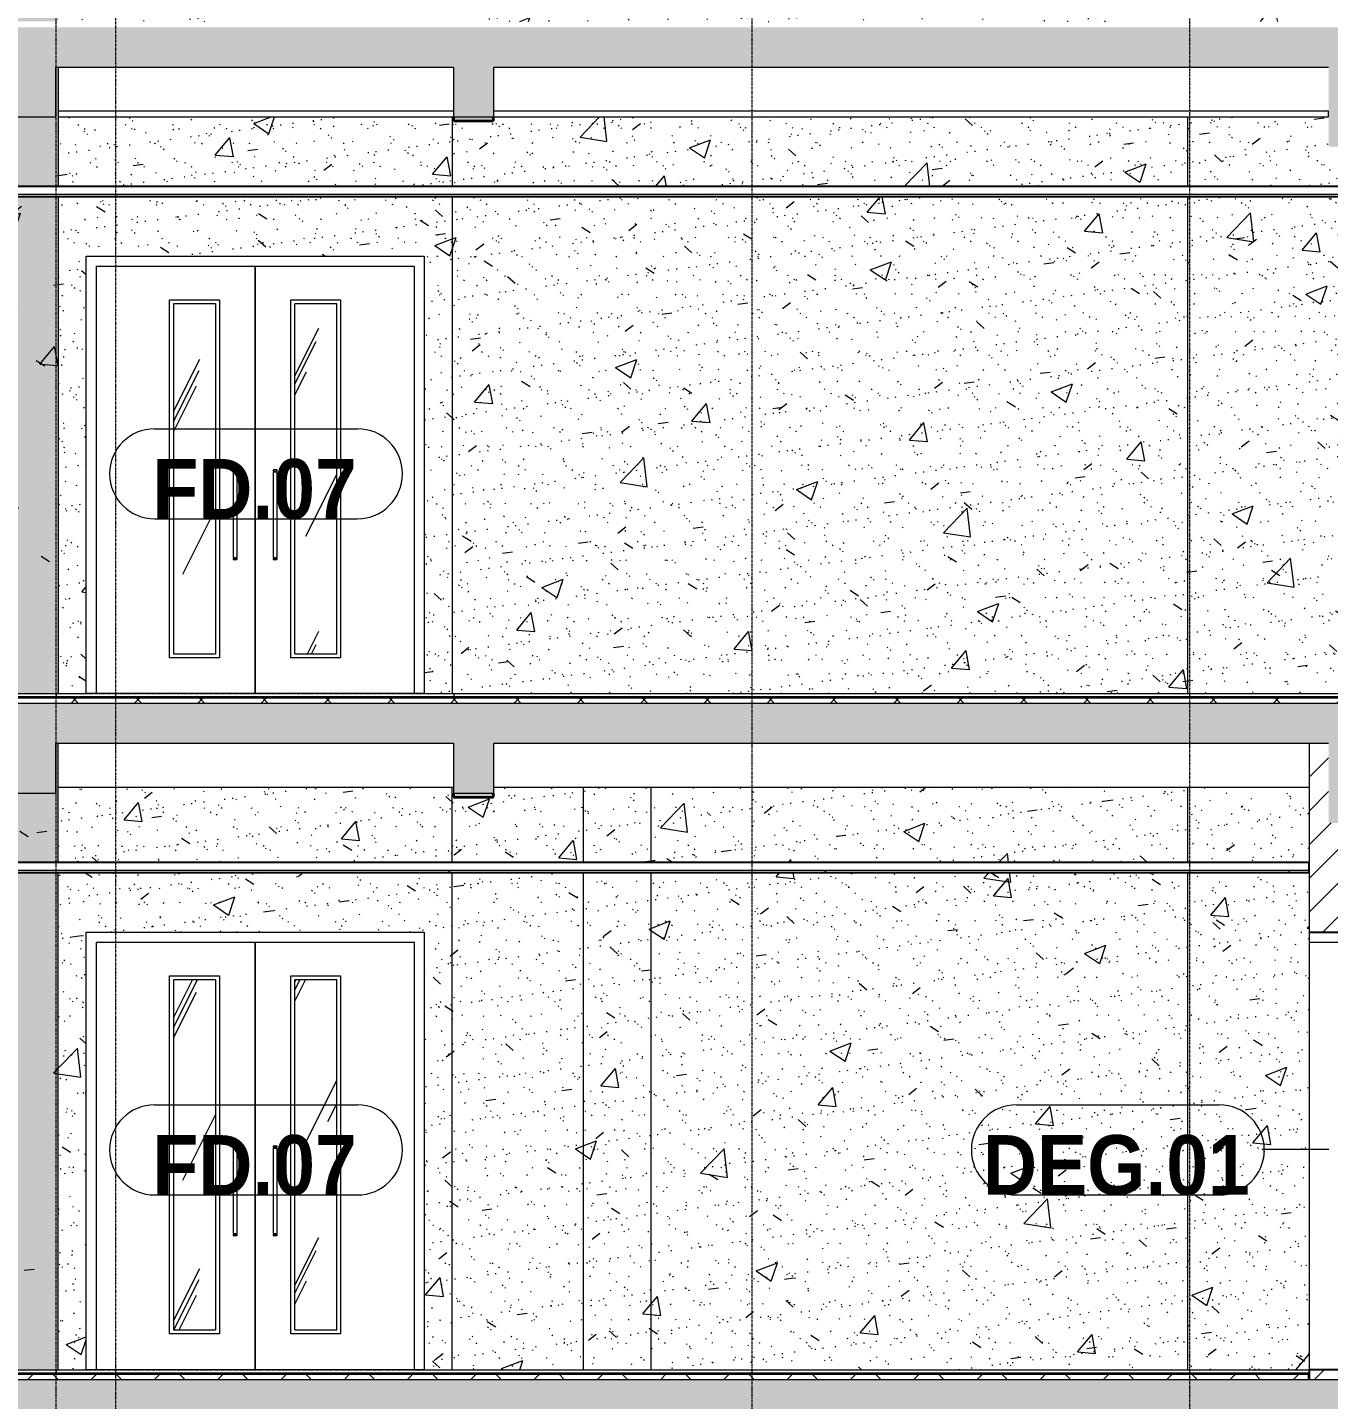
# Model space of a CAD drawing. Header units: millimetres. Extents: x 1240 to 198004, y -7796 to 35300.
# Drawn here: x 33392 to 39935, y 2050 to 8950 of the extents above; entities that cross this region are included whole.
import ezdxf

# ---------------------------------------------------------------- set-up
doc = ezdxf.new("R2010")
doc.units = ezdxf.units.MM
doc.linetypes.add('Centre', pattern=[31.75, 6.35, -4.7625, 15.875, -4.7625])
doc.linetypes.add('Grid Line', pattern=[22.225, 12.7, -3.175, 3.175, -3.175])
for name, color, linetype, lineweight in [('0-1', 7, 'Continuous', 5), ('A-CLNG', 13, 'Continuous', 9), ('A-CLNG-1', 13, 'Continuous', 25), ('A-CLNG-PATT-1', 13, 'Continuous', 9), ('A-DETL-GENF-1', 7, 'Continuous', 9), ('A-DETL-THIN', 151, 'Continuous', 9), ('A-DOOR', 31, 'Continuous', 9), ('A-DOOR-1', 31, 'Continuous', 18), ('A-DOOR-FRAM', 31, 'Continuous', 9), ('A-DOOR-FRAM-1', 31, 'Continuous', 18), ('A-DOOR-IDEN', 31, 'Continuous', 9), ('A-FLOR-3', 192, 'Continuous', 35), ('A-FLOR-LEVL-2', 51, 'Centre', 9), ('A-FLOR-PATT-3', 8, 'Continuous', 9), ('A-WALL', 113, 'Continuous', 9), ('A-WALL-1', 113, 'Continuous', 25), ('A-WALL-PATT-4', 111, 'Continuous', 9), ('I-WALL', 2, 'Continuous', 9), ('S-BEAM-1', 12, 'Continuous', 5), ('S-BEAM-2', 10, 'Continuous', 35), ('S-BEAM-3', 7, 'Continuous', 9), ('S-COLS-1', 7, 'Continuous', 9), ('S-GRID-1', 1, 'Grid Line', 9)]:
    doc.layers.add(name, color=color, linetype=linetype, lineweight=lineweight)
doc.styles.add('Arial_B_2', font='arialbd.ttf', dxfattribs={"width": 0.9, "height": 300})
pattern_1 = [(45, (377.74, 0), (-159.099, 159.099), []), (135, (377.74, 0), (-159.099, -159.099), [])]
pattern_2 = [(63.435, (2168, 104.33), (-0.001, 1524.001), [532.46, -2875.304]), (63.435, (644, 104.33), (-0.001, 1524.001), [532.46, -2875.304]), (63.435, (2897.55, 398.8), (-0.001, 1524.001), [532.46, -2875.304]), (63.435, (1373.55, 398.8), (-0.001, 1524.001), [532.46, -2875.304]), (63.435, (2787.1, 294.83), (-0.001, 1524.001), [532.46, -2875.304]), (63.435, (1263.1, 294.83), (-0.001, 1524.001), [532.46, -2875.304]), (63.435, (2674.6, 890.1), (-0.001, 1524.001), [258.8, -3148.965]), (63.435, (1150.6, 890.1), (-0.001, 1524.001), [258.8, -3148.965]), (63.435, (2600.96, 797.95), (-0.001, 1524.001), [532.46, -2875.304]), (63.435, (1076.96, 797.95), (-0.001, 1524.001), [532.46, -2875.304]), (63.435, (2613.95, 864.1), (-0.001, 1524.001), [532.46, -2875.304]), (63.435, (1089.95, 864.1), (-0.001, 1524.001), [532.46, -2875.304]), (63.435, (1999.1, 573.94), (-0.001, 1524.001), [532.46, -2875.304]), (63.435, (475.1, 573.94), (-0.001, 1524.001), [532.46, -2875.304]), (63.435, (2012.1, 651.9), (-0.001, 1524.001), [532.46, -2875.304]), (63.435, (488.1, 651.9), (-0.001, 1524.001), [532.46, -2875.304]), (63.435, (2015.6, 708.1), (-0.001, 1524.001), [532.46, -2875.304]), (63.435, (491.6, 708.1), (-0.001, 1524.001), [532.46, -2875.304])]
pattern_3 = [(0, (377.74, 0), (1219.2, 304.8), [50.292, -864.108, 50.292, -864.108, -4876.8]), (0, (377.74, 0), (1219.2, 304.8), [-1828.8, 50.292, -1778.508, 50.292, -864.108, -2133.6]), (0, (377.74, 0), (1219.2, 304.8), [-4572, 50.292, -559.308, 50.292, -1473.708]), (120, (834.94, 152.4), (-873.5645, 903.4582), [50.292, -864.108, 50.292, -864.108, -4876.8]), (120, (834.94, 152.4), (-873.5645, 903.4582), [-1828.8, 50.292, -1778.508, 50.292, -864.108, -2133.6]), (120, (834.94, 152.4), (-873.5645, 903.4582), [-4572, 50.292, -559.308, 50.292, -1473.708]), (240, (987.34, 762), (-345.6355, -1208.2582), [50.292, -864.108, 50.292, -864.108, -4876.8]), (240, (987.34, 762), (-345.6355, -1208.2582), [-1828.8, 50.292, -1778.508, 50.292, -864.108, -2133.6]), (240, (987.34, 762), (-345.6355, -1208.2582), [-4572, 50.292, -559.308, 50.292, -1473.708])]
pattern_4 = [(50, (377.7, 0), (1093.104, -95.634), [114.3, -1257.3]), (355, (377.7, 0), (-211.457, 1146.34), [91.44, -1005.84]), (100.451, (468.8, -8), (881.656, 1050.7), [97.14, -1068.54]), (46.184, (377.7, 304.8), (1626.475, -252.257), [171.45, -1885.95]), (96.636, (513.3, 283.8), (1424.416, 1484.565), [145.71, -1602.81]), (351.184, (377.7, 304.8), (1424.43, 1484.55), [137.16, -1508.76]), (21, (530.1, 228.6), (909.686, -613.591), [114.3, -1257.3]), (326, (530.1, 228.6), (370.812, 1105.13), [91.44, -1005.84]), (71.451, (606, 177.5), (1280.503, 491.528), [97.14, -1068.54]), (37.5, (377.74, 0), (18.5313, 507.3303), [50.292, -943.356, 50.292, -970.788, -1009.65]), (37.5, (377.74, 0), (18.5313, 507.3303), [-2014.728, 50.292, -959.358]), (7.5, (377.74, 0), (400.918, 601.0836), [50.292, -531.876, 50.292, -920.496, -384.81]), (7.5, (377.74, 0), (400.918, 601.0836), [-1552.956, 50.292, -334.518]), (327.5, (37.9, 0), (813.545, -34.3737), [50.292, -330.708, 50.292, -1138.428, -1577.34]), (327.5, (37.9, 0), (813.545, -34.3737), [-1569.72, 50.292, -1527.048]), (317.5, (-114.5, 0), (888.775, 152.56), [50.292, -445.008, 50.292, -739.14, -1120.14]), (317.5, (-114.5, 0), (888.775, 152.56), [-1284.732, 50.292, -1069.848])]
pattern_5 = [(37.5, (377.74, 0), (-4.79953, 146.8239), [5.029, -110.795, 5.029, -124.511, -123.825]), (37.5, (377.74, 0), (-4.79953, 146.8239), [-245.364, 5.029, -118.796]), (7.5, (377.74, 0), (134.8574, 215.0472), [5.029, -57.455, 5.029, -99.365, -40.005]), (7.5, (377.74, 0), (134.8574, 215.0472), [-166.878, 5.029, -34.976]), (327.5, (284.02, 0), (237.29776, 0.4316), [5.029, -33.071, 5.029, -132.131, -179.07]), (327.5, (284.02, 0), (237.29776, 0.4316), [-175.26, 5.029, -174.041]), (317.5, (284.02, 0), (229.0671, 66.8792), [5.029, -14.021, 5.029, -84.887, -102.87]), (317.5, (284.02, 0), (229.0671, 66.8792), [-108.966, 5.029, -97.841])]

# ---------------------------------------------------------------- blocks, each defined once
blk = doc.blocks.new('NCV_TKTC_KET CAU_rvt-1-TKCS_MẶT ĐỨNG NỘI KHU 1')
at = {"layer": 'S-BEAM-1'}
for points in [[(35735.3, 8480), (35735.3, 8500), (35535.3, 8500), (35535.3, 8480)], [(35735.3, 5080), (35735.3, 5100), (35535.3, 5100), (35535.3, 5080)]]:
    blk.add_hatch(color=256, dxfattribs=at).paths.add_polyline_path(points)
at = {"layer": 'S-BEAM-2'}
for p, q in [((35535.3, 8500), (35535.3, 8480)), ((35735.3, 8480), (35735.3, 8500)), ((35535.3, 8480), (35735.3, 8480)), ((35535.3, 5100), (35535.3, 5080)), ((35535.3, 5080), (35735.3, 5080)), ((35735.3, 5080), (35735.3, 5100))]:
    blk.add_line(p, q, dxfattribs=at)
at = {"layer": 'S-BEAM-3'}
for p, q in [((33547.4, 8530), (35535.3, 8530)), ((33547.4, 8500), (35535.3, 8500)), ((35737.4, 8530), (39935.6, 8530)), ((35737.4, 8500), (39934.9, 8500)), ((39934.9, 8500), (39934.9, 8530)), ((33546.9, 5130), (35535.3, 5130)), ((35737.4, 5130), (39837.4, 5130))]:
    blk.add_line(p, q, dxfattribs=at)
at = {"layer": 'S-COLS-1'}
for p, q in [((33536.9, 5600), (33536.9, 5580)), ((39236.9, 5580), (39236.9, 5600)), ((33536.9, 2200), (33536.9, 2180)), ((39236.9, 2180), (39236.9, 2200))]:
    blk.add_line(p, q, dxfattribs=at)
blk = doc.blocks.new('FD_07 - DIG_01-1800x2200-CỬA ĐI 2 CÁNH 2-V8-TKCS_MẶT ĐỨNG NỘI KHU 1')
at = {"layer": 'A-DOOR'}
for p, q in [((40055.8, 4409), (40055.8, 4396)), ((40056.6, 4409), (40060, 4409)), ((40060, 4396), (40056.6, 4396)), ((40058.3, 4409), (40058.3, 4393)), ((40059.5, 4409), (40059.5, 4393)), ((40060, 4409), (40061.9, 4409)), ((40060, 4409), (40060, 4396)), ((40061.9, 4396), (40060, 4396)), ((40061.7, 4409), (40060.4, 4409)), ((40060.4, 4396), (40061.7, 4396)), ((40060.5, 4409), (40061.7, 4409)), ((40061.7, 4409), (40061.7, 4396)), ((40061.7, 4409), (40065.7, 4409)), ((40061.7, 4409), (40061.7, 4396)), ((40065.7, 4396), (40061.7, 4396)), ((40061.9, 4409), (40063.9, 4409)), ((40063.9, 4396), (40061.9, 4396)), ((40065.7, 4408.8), (40065.7, 4409)), ((40068.1, 4393), (40068.1, 4395.7)), ((40097, 4409.5), (40068.9, 4409.5)), ((40068.9, 4395.5), (40097, 4395.5)), ((40069.3, 4393), (40069.3, 4395.7)), ((40101.7, 4408.5), (40097, 4408.5)), ((40097, 4396.5), (40101.7, 4396.5)), ((40102.5, 4407.5), (40101.7, 4407.5)), ((40101.7, 4397.5), (40102.5, 4397.5))]:
    blk.add_line(p, q, dxfattribs=at)
for centre, major_axis, ratio, start_param, end_param in [((40061.6, 4402.5), (0, 2.5), 0.259156, 4.712389, 7.853982), ((40061.6, 4402.5), (0, 2.5), 0.259156, 1.570796, 4.712389), ((40061.4, 4402.5), (0, 6.79), 0.259156, 5.224283, 5.992125), ((40061.4, 4402.5), (0, 6.79), 0.259156, 3.432653, 4.200495), ((40063.4, 4402.5), (0, 6.79), 0.259156, 5.736177, 5.992125), ((40063.4, 4402.5), (0, 6.79), 0.259156, 3.432653, 3.688601), ((40068.9, 4402.5), (0, 7), 0.965835, 2.634413, 3.395183), ((40068.9, 4402.5), (0, 7), 0.965835, 6.029595, 6.720481), ((40097, 4402.5), (0, 7), 0.965835, 5.497787, 7.853982), ((40097, 4402.5), (0, 7), 0.965835, 1.570796, 3.926991), ((40097, 4402.5), (0, 6), 0.965835, 5.235988, 7.853982), ((40097, 4402.5), (0, 6), 0.965835, 1.570796, 4.18879), ((40101.7, 4402.5), (0, 6), 0.965835, 4.712389, 7.853982), ((40101.7, 4402.5), (0, 6), 0.965835, 1.570796, 4.712389), ((40101.7, 4402.5), (0, 5), 0.965835, 0, 1.570796), ((40101.7, 4402.5), (0, 5), 0.965835, 1.570796, 3.141593), ((40101.7, 4402.5), (0, 5), 0.965835, 4.712389, 6.021386), ((40097, 4402.5), (0, 7), 0.965835, 4.712389, 5.235988), ((40101.7, 4402.5), (0, 5), 0.965835, 3.403392, 4.712389), ((40097, 4402.5), (0, 7), 0.965835, 4.18879, 4.712389)]:
    blk.add_ellipse(centre, major_axis=major_axis, ratio=ratio, start_param=start_param, end_param=end_param, dxfattribs=at)
for points, knots in [([(40065.7, 4408.6), (40065.5, 4408.5), (40065.1, 4408.2), (40064.7, 4407.8), (40064.4, 4407.5), (40064.1, 4407.3), (40064, 4407), (40063.9, 4406.8), (40063.8, 4406.7), (40063.7, 4406.5), (40063.6, 4406.3), (40063.5, 4406.1), (40063.3, 4405.8), (40063.3, 4405.6), (40063.2, 4405.4), (40063.1, 4405.3), (40063.1, 4405), (40063, 4404.8), (40062.9, 4404.4), (40062.8, 4404), (40062.8, 4403.7), (40062.7, 4403.2), (40062.7, 4402.8), (40062.7, 4402.5)], [0, 0, 0, 0, 0.1, 0.2, 0.25, 0.3, 0.35, 0.375, 0.4, 0.425, 0.45, 0.5, 0.55, 0.575, 0.6, 0.625, 0.65, 0.7, 0.75, 0.8, 0.85, 0.9, 1, 1, 1, 1]), ([(40062.7, 4402.5), (40062.7, 4402.2), (40062.7, 4401.8), (40062.8, 4401.3), (40062.8, 4401), (40062.9, 4400.6), (40063, 4400.2), (40063.1, 4400), (40063.1, 4399.7), (40063.2, 4399.6), (40063.3, 4399.4), (40063.3, 4399.2), (40063.5, 4398.9), (40063.6, 4398.7), (40063.7, 4398.5), (40063.8, 4398.3), (40063.9, 4398.2), (40064, 4398), (40064.1, 4397.7), (40064.4, 4397.5), (40064.7, 4397.2), (40065.1, 4396.8), (40065.5, 4396.5), (40065.7, 4396.4)], [0, 0, 0, 0, 0.1, 0.15, 0.2, 0.25, 0.3, 0.35, 0.375, 0.4, 0.425, 0.45, 0.5, 0.55, 0.575, 0.6, 0.625, 0.65, 0.7, 0.75, 0.8, 0.9, 1, 1, 1, 1])]:
    blk.add_open_spline(points, degree=3, knots=knots, dxfattribs=at)
at = {"layer": 'A-DOOR-1'}
for p, q in [((40037.4, 4360), (39997.4, 4360)), ((39997.4, 4360), (39997.4, 2200)), ((40037.4, 2200), (40037.4, 4360)), ((40077.4, 4393), (40050.4, 4393)), ((40050.4, 4393), (40050.4, 4387)), ((40050.4, 4387), (40077.4, 4387)), ((40077.4, 4387), (40077.4, 4393)), ((39997.4, 2200), (40037.4, 2200))]:
    blk.add_line(p, q, dxfattribs=at)
at = {"layer": 'A-DOOR-1', "flags": 128}
for points in [[(40107.7, 4402.5), (40107.5, 4403.7), (40107.1, 4404.8), (40106.4, 4405.8), (40105.5, 4406.6), (40104.4, 4407.2), (40103.1, 4407.5), (40101.9, 4407.5), (40100.7, 4407.2), (40099.6, 4406.6), (40098.6, 4405.8), (40097.9, 4404.8), (40097.5, 4403.7), (40097.3, 4402.5)], [(40097.3, 4402.5), (40097.5, 4401.3), (40097.9, 4400.2), (40098.6, 4399.2), (40099.6, 4398.4), (40100.7, 4397.8), (40101.9, 4397.5), (40103.1, 4397.5), (40104.4, 4397.8), (40105.5, 4398.4), (40106.4, 4399.2), (40107.1, 4400.2), (40107.5, 4401.3), (40107.7, 4402.5)]]:
    blk.add_lwpolyline(points, dxfattribs=at)
at = {"layer": 'A-DOOR-FRAM'}
blk.add_line((39837.4, 4350), (39837.4, 2200), dxfattribs=at)
at = {"layer": 'A-DOOR-FRAM-1'}
for p, q in [((40037.4, 4400), (39837.4, 4400)), ((39837.4, 4400), (39837.4, 4350)), ((39837.4, 4350), (39997.4, 4350)), ((39997.4, 4350), (39997.4, 4360)), ((39997.4, 4360), (40037.4, 4360)), ((40037.4, 4360), (40037.4, 4400))]:
    blk.add_line(p, q, dxfattribs=at)
blk = doc.blocks.new('FD_07 - FD_07-1700x2200-CỬA ĐI 2 CÁNH-V32-TKCS_MẶT ĐỨNG NỘI KHU 1')
at = {"layer": 'A-DOOR'}
h = blk.add_hatch(dxfattribs=at)
h.set_pattern_fill('FP_2', color=256, style=0, pattern_type=2)
h.set_pattern_definition(pattern_2)
h.paths.add_polyline_path([(34127.1, 5800), (34337.1, 5800), (34337.1, 7560), (34127.1, 7560), (34127.1, 6010)])
h = blk.add_hatch(dxfattribs=at)
h.set_pattern_fill('FP_2', color=256, style=0, pattern_type=2)
h.set_pattern_definition(pattern_2)
h.paths.add_polyline_path([(34737.1, 5800), (34947.1, 5800), (34947.1, 7560), (34737.1, 7560), (34737.1, 6010)])
for p, q in [((34537.1, 7750), (34537.1, 5600)), ((34537.1, 5600), (34537.1, 7750)), ((34107.1, 7580), (34357.1, 7580)), ((34107.1, 5780), (34107.1, 7580)), ((34127.1, 7560), (34127.1, 5800)), ((34337.1, 7560), (34127.1, 7560)), ((34337.1, 7560), (34337.1, 5800)), ((34357.1, 7580), (34357.1, 5780)), ((34717.1, 7580), (34967.1, 7580)), ((34717.1, 5780), (34717.1, 7580)), ((34947.1, 7560), (34737.1, 7560)), ((34737.1, 5800), (34737.1, 7560)), ((34947.1, 5800), (34947.1, 7560)), ((34967.1, 7580), (34967.1, 5780)), ((34427.1, 6725), (34427.1, 6719)), ((34447.1, 6725), (34427.1, 6725)), ((34427.1, 6719), (34447.1, 6719)), ((34427.1, 6714.8), (34427.1, 6285.2)), ((34427.1, 6714.8), (34447.1, 6714.8)), ((34429.1, 6719), (34429.1, 6714.8)), ((34445.2, 6714.8), (34445.2, 6719)), ((34447.1, 6719), (34447.1, 6725)), ((34447.1, 6285.2), (34447.1, 6714.8)), ((34627.1, 6725), (34627.1, 6719)), ((34647.1, 6725), (34627.1, 6725)), ((34627.1, 6719), (34647.1, 6719)), ((34627.1, 6714.8), (34627.1, 6285.2)), ((34627.1, 6714.8), (34647.1, 6714.8)), ((34629.1, 6719), (34629.1, 6714.8)), ((34645.2, 6714.8), (34645.2, 6719)), ((34647.1, 6719), (34647.1, 6725)), ((34647.1, 6285.2), (34647.1, 6714.8)), ((34427.1, 6285.2), (34447.1, 6285.2)), ((34427.1, 6281), (34427.1, 6275)), ((34427.1, 6281), (34447.1, 6281)), ((34429.1, 6285.2), (34429.1, 6281)), ((34445.2, 6281), (34445.2, 6285.2)), ((34447.1, 6275), (34447.1, 6281)), ((34627.1, 6285.2), (34647.1, 6285.2)), ((34627.1, 6281), (34627.1, 6275)), ((34627.1, 6281), (34647.1, 6281)), ((34629.1, 6285.2), (34629.1, 6281)), ((34645.2, 6281), (34645.2, 6285.2)), ((34647.1, 6275), (34647.1, 6281)), ((34427.1, 6275), (34447.1, 6275)), ((34627.1, 6275), (34647.1, 6275)), ((34127.1, 5800), (34337.1, 5800)), ((34737.1, 5800), (34947.1, 5800)), ((34357.1, 5780), (34107.1, 5780)), ((34967.1, 5780), (34717.1, 5780)), ((35387.1, 5600), (33687.1, 5600))]:
    blk.add_line(p, q, dxfattribs=at)
at = {"layer": 'A-DOOR-FRAM'}
for p, q in [((33737.1, 7750), (33737.1, 5600)), ((33737.1, 7750), (35337.1, 7750)), ((35337.1, 7750), (35337.1, 5600)), ((33737.1, 5600), (33687.1, 5600)), ((35337.1, 5600), (35387.1, 5600))]:
    blk.add_line(p, q, dxfattribs=at)
blk = doc.blocks.new('FD_07 - FD_07-1700x2200-CỬA ĐI 2 CÁNH-V127-TKCS_MẶT ĐỨNG NỘI KHU 1')
at = {"layer": 'A-DOOR'}
h = blk.add_hatch(dxfattribs=at)
h.set_pattern_fill('FP_2', color=256, style=0, pattern_type=2)
h.set_pattern_definition(pattern_2)
h.paths.add_polyline_path([(34142.2, 2400), (34337.1, 2400), (34337.1, 4160), (34127.1, 4160), (34127.1, 2400)])
h = blk.add_hatch(dxfattribs=at)
h.set_pattern_fill('FP_2', color=256, style=0, pattern_type=2)
h.set_pattern_definition(pattern_2)
h.paths.add_polyline_path([(34947.1, 2400), (34947.1, 4160), (34737.1, 4160), (34737.1, 2400), (34788, 2400)])
for p, q in [((34537.1, 4350), (34537.1, 2200)), ((34537.1, 2200), (34537.1, 4350)), ((34107.1, 4180), (34357.1, 4180)), ((34107.1, 2380), (34107.1, 4180)), ((34127.1, 4160), (34127.1, 2400)), ((34337.1, 4160), (34127.1, 4160)), ((34337.1, 4160), (34337.1, 2400)), ((34357.1, 4180), (34357.1, 2380)), ((34717.1, 4180), (34967.1, 4180)), ((34717.1, 2380), (34717.1, 4180)), ((34947.1, 4160), (34737.1, 4160)), ((34737.1, 2400), (34737.1, 4160)), ((34947.1, 2400), (34947.1, 4160)), ((34967.1, 4180), (34967.1, 2380)), ((34427.1, 3325), (34427.1, 3319)), ((34447.1, 3325), (34427.1, 3325)), ((34427.1, 3319), (34447.1, 3319)), ((34427.1, 3314.8), (34427.1, 2885.2)), ((34427.1, 3314.8), (34447.1, 3314.8)), ((34429.1, 3319), (34429.1, 3314.8)), ((34445.2, 3314.8), (34445.2, 3319)), ((34447.1, 3319), (34447.1, 3325)), ((34447.1, 2885.2), (34447.1, 3314.8)), ((34627.1, 3325), (34627.1, 3319)), ((34647.1, 3325), (34627.1, 3325)), ((34627.1, 3319), (34647.1, 3319)), ((34627.1, 3314.8), (34627.1, 2885.2)), ((34627.1, 3314.8), (34647.1, 3314.8)), ((34629.1, 3319), (34629.1, 3314.8)), ((34645.2, 3314.8), (34645.2, 3319)), ((34647.1, 3319), (34647.1, 3325)), ((34647.1, 2885.2), (34647.1, 3314.8)), ((34427.1, 2885.2), (34447.1, 2885.2)), ((34427.1, 2881), (34427.1, 2875)), ((34427.1, 2881), (34447.1, 2881)), ((34427.1, 2875), (34447.1, 2875)), ((34429.1, 2885.2), (34429.1, 2881)), ((34445.2, 2881), (34445.2, 2885.2)), ((34447.1, 2875), (34447.1, 2881)), ((34627.1, 2885.2), (34647.1, 2885.2)), ((34627.1, 2881), (34627.1, 2875)), ((34627.1, 2881), (34647.1, 2881)), ((34627.1, 2875), (34647.1, 2875)), ((34629.1, 2885.2), (34629.1, 2881)), ((34645.2, 2881), (34645.2, 2885.2)), ((34647.1, 2875), (34647.1, 2881)), ((34357.1, 2380), (34107.1, 2380)), ((34127.1, 2400), (34337.1, 2400)), ((34967.1, 2380), (34717.1, 2380)), ((34737.1, 2400), (34947.1, 2400)), ((35387.1, 2200), (33687.1, 2200)), ((34537.1, 2200), (33737.1, 2200)), ((35337.1, 2200), (34537.1, 2200))]:
    blk.add_line(p, q, dxfattribs=at)
at = {"layer": 'A-DOOR-FRAM'}
for p, q in [((33737.1, 4350), (33737.1, 2200)), ((33737.1, 4350), (35337.1, 4350)), ((35337.1, 4350), (35337.1, 2200)), ((33737.1, 2200), (33687.1, 2200)), ((35337.1, 2200), (35387.1, 2200))]:
    blk.add_line(p, q, dxfattribs=at)
blk = doc.blocks.new('STN_Door Tag - STN_Door Tag-1788670-TKCS_MẶT ĐỨNG NỘI KHU 1')
at = {"layer": 'A-DOOR-IDEN'}
for p, q in [((35836.5, 30934.3), (36856.6, 30934.3)), ((35836.5, 30481.5), (36856.6, 30481.5))]:
    blk.add_line(p, q, dxfattribs=at)
for centre, start, end in [((35836.5, 30707.9), 90, 270), ((36856.6, 30707.9), 270, 90)]:
    blk.add_arc(centre, 226.4, start, end, dxfattribs=at)

msp = doc.modelspace()

# ---------------------------------------------------------------- hatches: boundary and pattern name
at = {"layer": 'A-CLNG-PATT-1'}
h = msp.add_hatch(dxfattribs=at)
h.set_pattern_fill('FP_9', color=256, style=0, pattern_type=2)
h.set_pattern_definition(pattern_3)
h.paths.add_polyline_path([(44337, 8100), (44337, 8110), (28636.9, 8110), (28636.9, 8100), (43829.8, 8100)])
h = msp.add_hatch(dxfattribs=at)
h.set_pattern_fill('FP_9', color=256, style=0, pattern_type=2)
h.set_pattern_definition(pattern_3)
h.paths.add_polyline_path([(39837.4, 4700), (39837.4, 4710), (28635.3, 4710), (28635.3, 4700), (38663.1, 4700)])
at = {"layer": 'A-DETL-GENF-1'}
h = msp.add_hatch(color=256, dxfattribs=at)
h.paths.add_polyline_path([(44535.3, 8350), (44535.3, 8950), (26535.3, 8950), (26535.3, 8550), (26735.3, 8550), (26735.3, 8750), (28436.9, 8750), (28436.9, 8500), (28635.3, 8500), (28635.3, 8750), (30535.3, 8750), (30535.3, 8500), (30736.9, 8500), (30736.9, 8750), (33335.3, 8750), (33335.3, 8500), (33535.3, 8500), (33535.3, 8750), (35535.3, 8750), (35535.3, 8500), (35737.4, 8500), (35737.4, 8750), (39935.6, 8750), (39935.6, 8350), (40235.6, 8350), (40235.6, 8750), (44235.3, 8750), (44235.3, 8350)])
h.paths.add_polyline_path([(23535.3, 8550), (23535.3, 8950), (23337.4, 8950), (23337.4, 8550)])
h = msp.add_hatch(color=256, dxfattribs=at)
h.paths.add_polyline_path([(44535.3, 4950), (44535.3, 5550), (26535.3, 5550), (26535.3, 5150), (26735.3, 5150), (26735.3, 5350), (28436.9, 5350), (28436.9, 5100), (28635.3, 5100), (28635.3, 5350), (30535.3, 5350), (30535.3, 5100), (30736.9, 5100), (30736.9, 5350), (33335.3, 5350), (33335.3, 5100), (33535.3, 5100), (33535.3, 5350), (35535.3, 5350), (35535.3, 5100), (35737.4, 5100), (35737.4, 5350), (39935.6, 5350), (39935.6, 4950), (40235.6, 4950), (40235.6, 5350), (44235.3, 5350), (44235.3, 4950)])
h.paths.add_polyline_path([(23535.3, 5150), (23535.3, 5550), (23337.4, 5550), (23337.4, 5150)])
h = msp.add_hatch(color=256, dxfattribs=at)
h.paths.add_polyline_path([(39935.6, 1550), (40235.6, 1550), (40235.6, 1950), (44235.3, 1950), (44235.3, 1550), (44535.3, 1550), (44535.3, 2150), (26535.3, 2150), (26535.3, 1750), (26735.3, 1750), (26735.3, 1950), (28436.9, 1950), (28436.9, 1700), (28635.3, 1700), (28635.3, 1950), (30535.3, 1950), (30535.3, 1700), (30736.9, 1700), (30736.9, 1950), (33335.3, 1950), (33335.3, 1700), (33535.3, 1700), (33535.3, 1950), (35535.3, 1950), (35535.3, 1700), (35737.4, 1700), (35737.4, 1950), (39935.6, 1950)])
h.paths.add_polyline_path([(23535.3, 1750), (23535.3, 2150), (23337.4, 2150), (23337.4, 1750)])
at = {"layer": 'A-FLOR-PATT-3'}
h = msp.add_hatch(dxfattribs=at)
h.set_pattern_fill('FP_6', color=256, style=0, pattern_type=2)
h.set_pattern_definition(pattern_1)
h.paths.add_polyline_path([(45737.4, 5530), (45737.4, 5580), (28636.9, 5580), (28636.9, 5550), (44535.3, 5550), (44535.3, 5530), (45444.4, 5530)])
h = msp.add_hatch(dxfattribs=at)
h.set_pattern_fill('FP_6', color=256, style=0, pattern_type=2)
h.set_pattern_definition(pattern_1)
h.paths.add_polyline_path([(39308.9, 2150), (39837.4, 2150), (39837.4, 2180), (28636.9, 2180), (28636.9, 2150), (38663.1, 2150)])
at = {"layer": 'A-WALL-PATT-4'}
h = msp.add_hatch(dxfattribs=at)
h.set_pattern_fill('FP_5', color=256, style=0, pattern_type=2)
h.set_pattern_definition(pattern_4)
h.paths.add_polyline_path([(28646.9, 5600), (28757.4, 5600), (28757.4, 8100), (28646.9, 8100), (28646.9, 5627)])
h.paths.add_polyline_path([(33496.4, 5600), (33547.4, 5600), (33547.4, 8100), (32517.4, 8100), (32517.4, 5600)])
h.paths.add_polyline_path([(30757.4, 5600), (30757.4, 8100), (30517.4, 8100), (30517.4, 5600)])
h.paths.add_polyline_path([(33547.4, 8150), (33547.4, 8750), (33535.3, 8750), (33535.3, 8500), (33335.3, 8500), (33335.3, 8750), (30736.9, 8750), (30735.3, 8500), (30535.3, 8500), (30535.3, 8750), (28646.9, 8750), (28646.9, 8150), (28757.4, 8150), (28757.4, 8180), (30517.4, 8180), (30517.4, 8150), (30757.4, 8150), (30757.4, 8180), (32517.4, 8180), (32517.4, 8150), (33535.3, 8150)])
h.paths.add_polyline_path([(28757.4, 8980), (33547.4, 8980), (33547.4, 9000), (28646.9, 9000), (28646.9, 8980), (28690.4, 8980)])
h = msp.add_hatch(dxfattribs=at)
h.set_pattern_fill('FP_4', color=256, style=0, pattern_type=2)
h.set_pattern_definition(pattern_5)
h.paths.add_polyline_path([(28646.9, 5600), (28757.4, 5600), (28757.4, 8100), (28646.9, 8100), (28646.9, 5627)])
h.paths.add_polyline_path([(33496.4, 5600), (33547.4, 5600), (33547.4, 8100), (32517.4, 8100), (32517.4, 5600)])
h.paths.add_polyline_path([(30757.4, 5600), (30757.4, 8100), (30517.4, 8100), (30517.4, 5600)])
h.paths.add_polyline_path([(33547.4, 8150), (33547.4, 8750), (33535.3, 8750), (33535.3, 8500), (33335.3, 8500), (33335.3, 8750), (30736.9, 8750), (30735.3, 8500), (30535.3, 8500), (30535.3, 8750), (28646.9, 8750), (28646.9, 8150), (28757.4, 8150), (28757.4, 8180), (30517.4, 8180), (30517.4, 8150), (30757.4, 8150), (30757.4, 8180), (32517.4, 8180), (32517.4, 8150), (33535.3, 8150)])
h.paths.add_polyline_path([(28757.4, 8980), (33547.4, 8980), (33547.4, 9000), (28646.9, 9000), (28646.9, 8980), (28690.4, 8980)])
h = msp.add_hatch(dxfattribs=at)
h.set_pattern_fill('FP_5', color=256, style=0, pattern_type=2)
h.set_pattern_definition(pattern_4)
h.paths.add_polyline_path([(33687.1, 5600), (33687.1, 7800), (35387.1, 7800), (35387.1, 5600), (35527.4, 5600), (35527.4, 8100), (33547.4, 8100), (33547.4, 5600)])
h.paths.add_polyline_path([(34604.9, 8150), (35527.4, 8150), (35527.4, 8500), (33547.4, 8500), (33547.4, 8150), (34592.5, 8150)])
h.paths.add_polyline_path([(33578, 8980), (35527.4, 8980), (35527.4, 9000), (33547.4, 9000), (33547.4, 8980), (33558.8, 8980)])
h = msp.add_hatch(dxfattribs=at)
h.set_pattern_fill('FP_4', color=256, style=0, pattern_type=2)
h.set_pattern_definition(pattern_5)
h.paths.add_polyline_path([(33687.1, 5600), (33687.1, 7800), (35387.1, 7800), (35387.1, 5600), (35527.4, 5600), (35527.4, 8100), (33547.4, 8100), (33547.4, 5600)])
h.paths.add_polyline_path([(34604.9, 8150), (35527.4, 8150), (35527.4, 8500), (33547.4, 8500), (33547.4, 8150), (34592.5, 8150)])
h.paths.add_polyline_path([(33578, 8980), (35527.4, 8980), (35527.4, 9000), (33547.4, 9000), (33547.4, 8980), (33558.8, 8980)])
h = msp.add_hatch(dxfattribs=at)
h.set_pattern_fill('FP_5', color=256, style=0, pattern_type=2)
h.set_pattern_definition(pattern_4)
h.paths.add_polyline_path([(38663.1, 5600), (39226.9, 5600), (39226.9, 8100), (35527.4, 8100), (35527.4, 5600), (37371.4, 5600)])
h.paths.add_polyline_path([(36682.2, 8150), (39226.9, 8150), (39226.9, 8500), (35735.3, 8500), (35735.3, 8480), (35535.3, 8480), (35535.3, 8500), (35527.4, 8500), (35527.4, 8150), (36669.8, 8150)])
h.paths.add_polyline_path([(35527.4, 8980), (39226.9, 8980), (39226.9, 9000), (35527.4, 9000)])
h = msp.add_hatch(dxfattribs=at)
h.set_pattern_fill('FP_4', color=256, style=0, pattern_type=2)
h.set_pattern_definition(pattern_5)
h.paths.add_polyline_path([(38663.1, 5600), (39226.9, 5600), (39226.9, 8100), (35527.4, 8100), (35527.4, 5600), (37371.4, 5600)])
h.paths.add_polyline_path([(36682.2, 8150), (39226.9, 8150), (39226.9, 8500), (35735.3, 8500), (35735.3, 8480), (35535.3, 8480), (35535.3, 8500), (35527.4, 8500), (35527.4, 8150), (36669.8, 8150)])
h.paths.add_polyline_path([(35527.4, 8980), (39226.9, 8980), (39226.9, 9000), (35527.4, 9000)])
h = msp.add_hatch(dxfattribs=at)
h.set_pattern_fill('FP_5', color=256, style=0, pattern_type=2)
h.set_pattern_definition(pattern_4)
h.paths.add_polyline_path([(39226.9, 5600), (39236.9, 5600), (39236.9, 8100), (39226.9, 8100), (39226.9, 6255.8)])
h.paths.add_polyline_path([(39226.9, 8150), (39236.9, 8150), (39236.9, 8500), (39226.9, 8500)])
h.paths.add_polyline_path([(39226.9, 8980), (39236.9, 8980), (39236.9, 9000), (39226.9, 9000)])
h = msp.add_hatch(dxfattribs=at)
h.set_pattern_fill('FP_4', color=256, style=0, pattern_type=2)
h.set_pattern_definition(pattern_5)
h.paths.add_polyline_path([(39226.9, 5600), (39236.9, 5600), (39236.9, 8100), (39226.9, 8100), (39226.9, 6255.8)])
h.paths.add_polyline_path([(39226.9, 8150), (39236.9, 8150), (39236.9, 8500), (39226.9, 8500)])
h.paths.add_polyline_path([(39226.9, 8980), (39236.9, 8980), (39236.9, 9000), (39226.9, 9000)])
h = msp.add_hatch(dxfattribs=at)
h.set_pattern_fill('FP_5', color=256, style=0, pattern_type=2)
h.set_pattern_definition(pattern_4)
h.paths.add_polyline_path([(40546.9, 5600), (40546.9, 8100), (39236.9, 8100), (39236.9, 5600), (39954.8, 5600)])
h.paths.add_polyline_path([(39236.9, 8150), (40546.9, 8150), (40546.9, 8530), (40235.6, 8530), (40235.6, 8330), (39935.6, 8330), (39934.9, 8500), (39236.9, 8500)])
h.paths.add_polyline_path([(40235.6, 8980), (40546.9, 8980), (40546.9, 9000), (39236.9, 9000), (39236.9, 8980), (39935.6, 8980)])
h = msp.add_hatch(dxfattribs=at)
h.set_pattern_fill('FP_4', color=256, style=0, pattern_type=2)
h.set_pattern_definition(pattern_5)
h.paths.add_polyline_path([(40546.9, 5600), (40546.9, 8100), (39236.9, 8100), (39236.9, 5600), (39954.8, 5600)])
h.paths.add_polyline_path([(39236.9, 8150), (40546.9, 8150), (40546.9, 8530), (40235.6, 8530), (40235.6, 8330), (39935.6, 8330), (39934.9, 8500), (39236.9, 8500)])
h.paths.add_polyline_path([(40235.6, 8980), (40546.9, 8980), (40546.9, 9000), (39236.9, 9000), (39236.9, 8980), (39935.6, 8980)])
h = msp.add_hatch(dxfattribs=at)
h.set_pattern_fill('FP_5', color=256, style=0, pattern_type=2)
h.set_pattern_definition(pattern_4)
h.paths.add_polyline_path([(28646.9, 2200), (28707.4, 2200), (28707.4, 4700), (28646.9, 4700), (28646.9, 2483.2)])
h.paths.add_polyline_path([(33546.9, 2200), (33546.9, 4700), (32517.4, 4700), (32517.4, 2200), (33496.4, 2200)])
h.paths.add_polyline_path([(30467.4, 2200), (30757.4, 2200), (30757.4, 4700), (30467.4, 4700), (30467.4, 2483.2)])
h.paths.add_polyline_path([(33546.9, 4750), (33546.9, 5350), (33535.3, 5350), (33535.3, 5100), (33335.3, 5100), (33335.3, 5350), (30736.9, 5350), (30735.3, 5100), (30535.3, 5100), (30535.3, 5350), (28646.9, 5350), (28646.9, 4750), (28707.4, 4750), (28707.4, 4780), (30467.4, 4780), (30467.4, 4750), (30757.4, 4750), (30757.4, 4780), (32517.4, 4780), (32517.4, 4750), (33496.4, 4750)])
h = msp.add_hatch(dxfattribs=at)
h.set_pattern_fill('FP_4', color=256, style=0, pattern_type=2)
h.set_pattern_definition(pattern_5)
h.paths.add_polyline_path([(28646.9, 2200), (28707.4, 2200), (28707.4, 4700), (28646.9, 4700), (28646.9, 2483.2)])
h.paths.add_polyline_path([(33546.9, 2200), (33546.9, 4700), (32517.4, 4700), (32517.4, 2200), (33496.4, 2200)])
h.paths.add_polyline_path([(30467.4, 2200), (30757.4, 2200), (30757.4, 4700), (30467.4, 4700), (30467.4, 2483.2)])
h.paths.add_polyline_path([(33546.9, 4750), (33546.9, 5350), (33535.3, 5350), (33535.3, 5100), (33335.3, 5100), (33335.3, 5350), (30736.9, 5350), (30735.3, 5100), (30535.3, 5100), (30535.3, 5350), (28646.9, 5350), (28646.9, 4750), (28707.4, 4750), (28707.4, 4780), (30467.4, 4780), (30467.4, 4750), (30757.4, 4750), (30757.4, 4780), (32517.4, 4780), (32517.4, 4750), (33496.4, 4750)])
h = msp.add_hatch(dxfattribs=at)
h.set_pattern_fill('FP_1', color=256, style=0, pattern_type=2)
h.set_pattern_definition([(45, (377.74, 0), (-84.8528, 84.8528), [])])
h.paths.add_polyline_path([(39954.8, 2150), (40037.4, 2150), (40037.4, 2200), (39837.4, 2200), (39837.4, 2150), (39935.6, 2150)])
h.paths.add_polyline_path([(40035.5, 4400), (40037.4, 4400), (40037.4, 4950), (39935.6, 4950), (39935.6, 5350), (39837.4, 5350), (39837.4, 4400), (39954.8, 4400)])
h = msp.add_hatch(dxfattribs=at)
h.set_pattern_fill('FP_5', color=256, style=0, pattern_type=2)
h.set_pattern_definition(pattern_4)
h.paths.add_polyline_path([(33687.1, 2200), (33687.1, 4400), (35387.1, 4400), (35387.1, 2200), (35527.4, 2200), (35527.4, 4700), (33546.9, 4700), (33546.9, 2200)])
h.paths.add_polyline_path([(34465.1, 4750), (35527.4, 4750), (35527.4, 5130), (33546.9, 5130), (33546.9, 4750), (34462, 4750)])
h = msp.add_hatch(dxfattribs=at)
h.set_pattern_fill('FP_4', color=256, style=0, pattern_type=2)
h.set_pattern_definition(pattern_5)
h.paths.add_polyline_path([(33687.1, 2200), (33687.1, 4400), (35387.1, 4400), (35387.1, 2200), (35527.4, 2200), (35527.4, 4700), (33546.9, 4700), (33546.9, 2200)])
h.paths.add_polyline_path([(34465.1, 4750), (35527.4, 4750), (35527.4, 5130), (33546.9, 5130), (33546.9, 4750), (34462, 4750)])
h = msp.add_hatch(dxfattribs=at)
h.set_pattern_fill('FP_5', color=256, style=0, pattern_type=2)
h.set_pattern_definition(pattern_4)
h.paths.add_polyline_path([(35527.4, 2200), (35537.4, 2200), (35537.4, 4700), (35527.4, 4700), (35527.4, 2483.2)])
h.paths.add_polyline_path([(35537.4, 4750), (35537.4, 5080), (35535.3, 5080), (35535.3, 5130), (35527.4, 5130), (35527.4, 4750)])
h = msp.add_hatch(dxfattribs=at)
h.set_pattern_fill('FP_4', color=256, style=0, pattern_type=2)
h.set_pattern_definition(pattern_5)
h.paths.add_polyline_path([(35527.4, 2200), (35537.4, 2200), (35537.4, 4700), (35527.4, 4700), (35527.4, 2483.2)])
h.paths.add_polyline_path([(35537.4, 4750), (35537.4, 5080), (35535.3, 5080), (35535.3, 5130), (35527.4, 5130), (35527.4, 4750)])
h = msp.add_hatch(dxfattribs=at)
h.set_pattern_fill('FP_5', color=256, style=0, pattern_type=2)
h.set_pattern_definition(pattern_4)
h.paths.add_polyline_path([(36186.5, 2200), (36186.5, 4700), (35537.4, 4700), (35537.4, 2200), (36079.7, 2200)])
h.paths.add_polyline_path([(36079.7, 4750), (36186.5, 4750), (36186.5, 5130), (35737.4, 5130), (35737.4, 5100), (35735.3, 5100), (35735.3, 5080), (35537.4, 5080), (35537.4, 4750), (35738.5, 4750)])
h = msp.add_hatch(dxfattribs=at)
h.set_pattern_fill('FP_4', color=256, style=0, pattern_type=2)
h.set_pattern_definition(pattern_5)
h.paths.add_polyline_path([(36186.5, 2200), (36186.5, 4700), (35537.4, 4700), (35537.4, 2200), (36079.7, 2200)])
h.paths.add_polyline_path([(36079.7, 4750), (36186.5, 4750), (36186.5, 5130), (35737.4, 5130), (35737.4, 5100), (35735.3, 5100), (35735.3, 5080), (35537.4, 5080), (35537.4, 4750), (35738.5, 4750)])
h = msp.add_hatch(dxfattribs=at)
h.set_pattern_fill('FP_5', color=256, style=0, pattern_type=2)
h.set_pattern_definition(pattern_4)
h.paths.add_polyline_path([(36186.5, 2200), (36527.8, 2200), (36527.8, 4700), (36186.5, 4700), (36186.5, 3740.7)])
h.paths.add_polyline_path([(36186.5, 4750), (36527.8, 4750), (36527.8, 5130), (36186.5, 5130)])
h = msp.add_hatch(dxfattribs=at)
h.set_pattern_fill('FP_4', color=256, style=0, pattern_type=2)
h.set_pattern_definition(pattern_5)
h.paths.add_polyline_path([(36186.5, 2200), (36527.8, 2200), (36527.8, 4700), (36186.5, 4700), (36186.5, 3740.7)])
h.paths.add_polyline_path([(36186.5, 4750), (36527.8, 4750), (36527.8, 5130), (36186.5, 5130)])
h = msp.add_hatch(dxfattribs=at)
h.set_pattern_fill('FP_5', color=256, style=0, pattern_type=2)
h.set_pattern_definition(pattern_4)
h.paths.add_polyline_path([(36527.8, 2200), (39226.9, 2200), (39226.9, 4700), (36527.8, 4700), (36527.8, 3740.7)])
h.paths.add_polyline_path([(36737.4, 4750), (39226.9, 4750), (39226.9, 5130), (36527.8, 5130), (36527.8, 4750), (36717.2, 4750)])
h = msp.add_hatch(dxfattribs=at)
h.set_pattern_fill('FP_4', color=256, style=0, pattern_type=2)
h.set_pattern_definition(pattern_5)
h.paths.add_polyline_path([(36527.8, 2200), (39226.9, 2200), (39226.9, 4700), (36527.8, 4700), (36527.8, 3740.7)])
h.paths.add_polyline_path([(36737.4, 4750), (39226.9, 4750), (39226.9, 5130), (36527.8, 5130), (36527.8, 4750), (36717.2, 4750)])
h = msp.add_hatch(dxfattribs=at)
h.set_pattern_fill('FP_4', color=256, style=0, pattern_type=2)
h.set_pattern_definition(pattern_5)
h.paths.add_polyline_path([(39226.9, 2200), (39236.9, 2200), (39236.9, 4700), (39226.9, 4700), (39226.9, 2483.2)])
h.paths.add_polyline_path([(39226.9, 4750), (39236.9, 4750), (39236.9, 5130), (39226.9, 5130), (39226.9, 4998.3)])
h = msp.add_hatch(dxfattribs=at)
h.set_pattern_fill('FP_5', color=256, style=0, pattern_type=2)
h.set_pattern_definition(pattern_4)
h.paths.add_polyline_path([(39837.4, 2200), (39837.4, 4700), (39236.9, 4700), (39236.9, 2200), (39308.9, 2200)])
h.paths.add_polyline_path([(39837.4, 4750), (39837.4, 5130), (39236.9, 5130), (39236.9, 4750)])
h = msp.add_hatch(dxfattribs=at)
h.set_pattern_fill('FP_4', color=256, style=0, pattern_type=2)
h.set_pattern_definition(pattern_5)
h.paths.add_polyline_path([(39837.4, 2200), (39837.4, 4700), (39236.9, 4700), (39236.9, 2200), (39308.9, 2200)])
h.paths.add_polyline_path([(39837.4, 4750), (39837.4, 5130), (39236.9, 5130), (39236.9, 4750)])

# ---------------------------------------------------------------- linework, layer by layer
at = {"layer": 'A-CLNG'}
for p, q in [((44337, 8110), (28636.9, 8110)), ((39837.4, 4710), (28635.3, 4710))]:
    msp.add_line(p, q, dxfattribs=at)
at = {"layer": 'A-CLNG-1'}
for p, q in [((44337, 8150), (28636.9, 8150)), ((28636.9, 8100), (44337, 8100)), ((39837.4, 4750), (28635.3, 4750)), ((28635.3, 4700), (39837.4, 4700)), ((39837.4, 4700), (39837.4, 4750))]:
    msp.add_line(p, q, dxfattribs=at)
at = {"layer": 'A-DETL-THIN'}
for p, q in [((33535.3, 8500), (33535.3, 8750)), ((33535.3, 8750), (35535.3, 8750)), ((35535.3, 8750), (35535.3, 8500)), ((35737.4, 8500), (35737.4, 8750)), ((35737.4, 8750), (39935.6, 8750)), ((33335.3, 8500), (33535.3, 8500)), ((35535.3, 8500), (35737.4, 8500)), ((44535.3, 5550), (26535.3, 5550)), ((33535.3, 5100), (33535.3, 5350)), ((33535.3, 5350), (35535.3, 5350)), ((35535.3, 5350), (35535.3, 5100)), ((35737.4, 5100), (35737.4, 5350)), ((35737.4, 5350), (39935.6, 5350)), ((33335.3, 5100), (33535.3, 5100)), ((35535.3, 5100), (35737.4, 5100)), ((44535.3, 2150), (26535.3, 2150))]:
    msp.add_line(p, q, dxfattribs=at)
at = {"layer": 'A-DOOR-IDEN'}
msp.add_line((39937.4, 3307.6), (39612.1, 3307), dxfattribs=at)
at = {"layer": 'A-FLOR-3'}
for p, q in [((45737.4, 5580), (28636.9, 5580)), ((39837.4, 2180), (28636.9, 2180)), ((39837.4, 2150), (39837.4, 2180))]:
    msp.add_line(p, q, dxfattribs=at)
at = {"layer": 'A-FLOR-LEVL-2'}
for p, q in [((1240.2, 5600), (91585, 5600)), ((1240.2, 2200), (89680, 2200))]:
    msp.add_line(p, q, dxfattribs=at)
at = {"layer": 'A-WALL'}
for p, q in [((35387.1, 5600), (33687.1, 5600)), ((35537.4, 5580), (35537.4, 5600)), ((39837.4, 5350), (39837.4, 4400))]:
    msp.add_line(p, q, dxfattribs=at)
at = {"layer": 'A-WALL-1'}
for p, q in [((39837.4, 4400), (40037.4, 4400)), ((39837.4, 2200), (39837.4, 2180)), ((40037.4, 2200), (39837.4, 2200))]:
    msp.add_line(p, q, dxfattribs=at)
at = {"layer": 'I-WALL'}
for p, q in [((33547.4, 8150), (33547.4, 8750)), ((35527.4, 8500), (35527.4, 8150)), ((39226.9, 8150), (39226.9, 8500)), ((33547.4, 5600), (33547.4, 8100)), ((35527.4, 8100), (35527.4, 5600)), ((39226.9, 5600), (39226.9, 8100)), ((33687.1, 5600), (33687.1, 7800)), ((33687.1, 7800), (35387.1, 7800)), ((35387.1, 7800), (35387.1, 5600)), ((32517.4, 5600), (33687.1, 5600)), ((35387.1, 5600), (43826.9, 5600)), ((33546.9, 4750), (33546.9, 5350)), ((35527.4, 4750), (35527.4, 5130)), ((36186.5, 5130), (36186.5, 4750)), ((36527.8, 5130), (36527.8, 4750)), ((39226.9, 4750), (39226.9, 5130)), ((33546.9, 2200), (33546.9, 4700)), ((35527.4, 2200), (35527.4, 4700)), ((36186.5, 4700), (36186.5, 2200)), ((36527.8, 4700), (36527.8, 2200)), ((39226.9, 2200), (39226.9, 4700)), ((33687.1, 2200), (33687.1, 4400)), ((33687.1, 4400), (35387.1, 4400)), ((35387.1, 4400), (35387.1, 2200)), ((32517.4, 2200), (33687.1, 2200)), ((35387.1, 2200), (39837.4, 2200))]:
    msp.add_line(p, q, dxfattribs=at)
at = {"layer": 'S-GRID-1'}
for p, q in [((33536.9, -2695.9), (33536.9, 30542.5)), ((33836.9, -790.9), (33836.9, 30542.5)), ((37036.9, -2695.9), (37036.9, 30542.5)), ((39236.9, -2695.9), (39236.9, 30542.5))]:
    msp.add_line(p, q, dxfattribs=at)

# ---------------------------------------------------------------- block references
at = {"layer": '0-1'}
msp.add_blockref('NCV_TKTC_KET CAU_rvt-1-TKCS_MẶT ĐỨNG NỘI KHU 1', (0, 0), dxfattribs=at)
at = {"layer": 'A-DOOR'}
for name in ['FD_07 - FD_07-1700x2200-CỬA ĐI 2 CÁNH-V32-TKCS_MẶT ĐỨNG NỘI KHU 1', 'FD_07 - FD_07-1700x2200-CỬA ĐI 2 CÁNH-V127-TKCS_MẶT ĐỨNG NỘI KHU 1', 'FD_07 - DIG_01-1800x2200-CỬA ĐI 2 CÁNH 2-V8-TKCS_MẶT ĐỨNG NỘI KHU 1']:
    msp.add_blockref(name, (0, 0), dxfattribs=at)
at = {"layer": 'A-DOOR-IDEN'}
for p in [(-1804.8, -24002.5), (-1804.8, -27402.5), (2529.1, -27402.5)]:
    msp.add_blockref('STN_Door Tag - STN_Door Tag-1788670-TKCS_MẶT ĐỨNG NỘI KHU 1', p, dxfattribs=at)

# ---------------------------------------------------------------- texts
at = {"layer": 'A-DOOR-IDEN', "char_height": 300, "attachment_point": 5, "line_spacing_factor": 0.936439, "style": 'Arial_B_2'}
for s, insert, width in [('\\pt6.75,13.5,20.25,27,33.75,40.5,47.25,54,60.75,67.5,74.25,81,87.75,94.5,101.25,108,114.75,121.5,128.25,135,141.75,148.5,155.25,162,168.75,175.5,182.25,189,195.75,202.5,209.25,216;FD.07', (34534.1, 6627.6), 1054.35), ('\\pt6.75,13.5,20.25,27,33.75,40.5,47.25,54,60.75,67.5,74.25,81,87.75,94.5,101.25,108,114.75,121.5,128.25,135,141.75,148.5,155.25,162,168.75,175.5,182.25,189,195.75,202.5,209.25,216;FD.07', (34534.1, 3227.6), 1054.35), ('\\pt6.75,13.5,20.25,27,33.75,40.5,47.25,54,60.75,67.5,74.25,81,87.75,94.5,101.25,108,114.75,121.5,128.25,135,141.75,148.5,155.25,162,168.75,175.5,182.25,189,195.75,202.5,209.25,216;DEG.01', (38868, 3227.6), 1375.65)]:
    msp.add_mtext(s, dxfattribs=dict(at, insert=insert, width=width))

doc.saveas('drawing.dxf')
